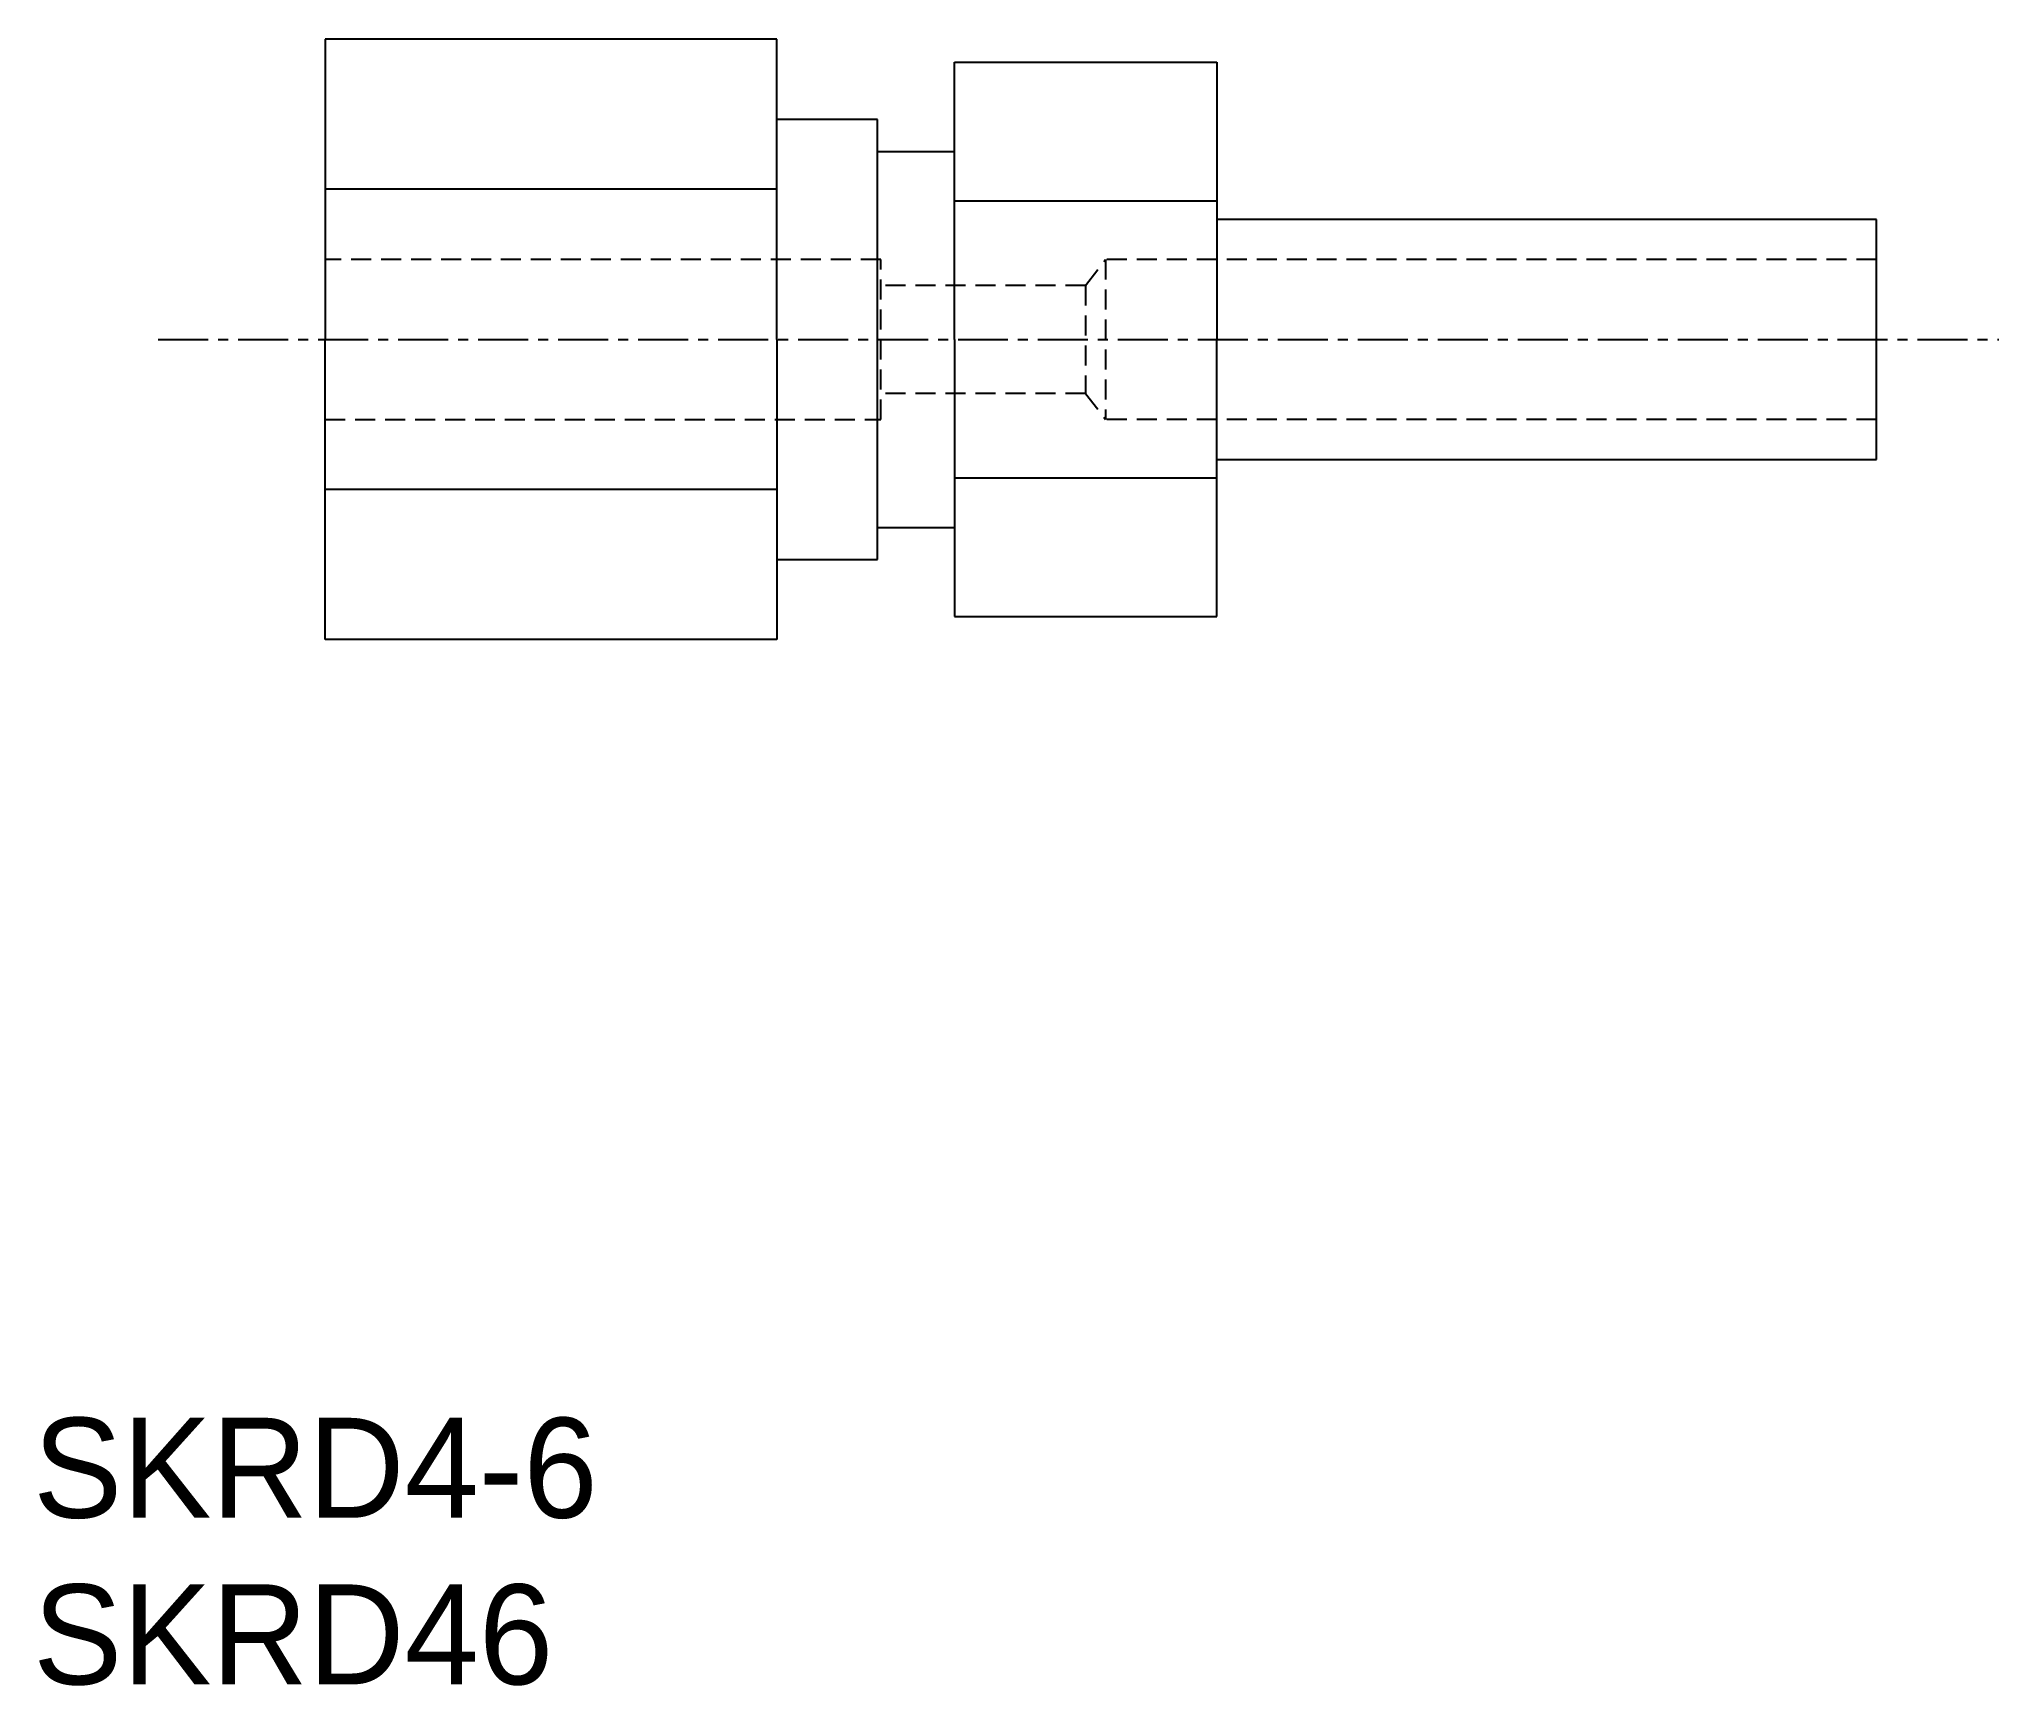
# Model space of a CAD drawing. Extents: x 178.4 to 227.4, y 42.5 to 83.6.
import ezdxf

# ---------------------------------------------------------------- set-up
doc = ezdxf.new("R2010")
doc.units = 0
doc.linetypes.add('CENTER', pattern=[2, 1.25, -0.25, 0.25, -0.25])
doc.linetypes.add('DASHED', pattern=[0.75, 0.5, -0.25])
doc.layers.get('0').update_dxf_attribs({"linetype": 'CONTINUOUS'})
doc.layers.add('CENTER', color=1, linetype='CENTER')

msp = doc.modelspace()

# ---------------------------------------------------------------- linework, layer by layer
at = {"color": 7, "linetype": 'CONTINUOUS'}
for p, q in [((196.86, 83.638), (185.56, 83.638)), ((185.56, 83.638), (185.56, 79.885)), ((196.86, 79.885), (196.86, 83.638)), ((201.3, 83.06), (207.86, 83.06)), ((201.3, 80.832), (201.3, 83.06)), ((207.86, 83.06), (207.86, 80.832)), ((199.38, 81.632), (196.86, 81.632)), ((199.38, 80.832), (199.38, 81.632)), ((199.38, 71.432), (199.38, 80.832)), ((199.38, 80.832), (201.3, 80.832)), ((201.3, 80.174), (201.3, 80.832)), ((207.86, 80.832), (207.86, 80.174)), ((201.3, 76.132), (201.3, 80.174)), ((207.86, 80.174), (207.86, 76.132)), ((196.86, 79.885), (185.56, 79.885)), ((185.56, 79.885), (185.56, 79.132)), ((196.86, 76.132), (196.86, 79.885)), ((201.3, 79.596), (207.86, 79.596)), ((224.36, 79.132), (207.86, 79.132)), ((224.36, 73.132), (224.36, 79.132)), ((196.86, 76.132), (196.86, 72.379)), ((201.3, 76.132), (201.3, 72.091)), ((207.86, 72.091), (207.86, 76.132)), ((185.56, 72.379), (185.56, 73.132)), ((207.86, 73.132), (224.36, 73.132)), ((201.3, 72.668), (207.86, 72.668)), ((185.56, 68.627), (185.56, 72.379)), ((196.86, 72.379), (185.56, 72.379)), ((196.86, 72.379), (196.86, 68.627)), ((201.3, 72.091), (201.3, 71.432)), ((207.86, 71.432), (207.86, 72.091)), ((199.38, 70.632), (199.38, 71.432)), ((199.38, 71.432), (201.3, 71.432)), ((201.3, 71.432), (201.3, 69.204)), ((207.86, 69.204), (207.86, 71.432)), ((196.86, 70.632), (199.38, 70.632)), ((201.3, 69.204), (207.86, 69.204)), ((196.86, 68.627), (185.56, 68.627))]:
    msp.add_line(p, q, dxfattribs=at)
for p in [(185.56, 79.132), (185.56, 73.132)]:
    msp.add_line(p, (185.56, 76.132))
at = {"color": 3, "linetype": 'DASHED'}
for p, q in [((199.46, 78.132), (185.56, 78.132)), ((199.46, 74.132), (199.46, 78.132)), ((204.58, 77.482), (205.08, 78.132)), ((224.36, 78.132), (205.08, 78.132)), ((205.08, 78.132), (205.08, 74.132)), ((204.58, 77.482), (199.46, 77.482)), ((204.58, 77.482), (204.58, 74.782)), ((204.58, 74.782), (199.46, 74.782)), ((204.58, 74.782), (205.08, 74.132)), ((185.56, 74.132), (199.46, 74.132)), ((224.36, 74.132), (205.08, 74.132))]:
    msp.add_line(p, q, dxfattribs=at)
at = {"layer": 'CENTER', "color": 1, "linetype": 'CENTER'}
msp.add_line((181.39, 76.132), (227.42, 76.132), dxfattribs=at)

# ---------------------------------------------------------------- texts
at = {"color": 7, "linetype": 'CONTINUOUS'}
for s, p in [('SKRD4-6', (178.259, 46.669)), ('SKRD46', (178.259, 42.503))]:
    msp.add_text(s, height=2.5, dxfattribs=at).set_placement(p)

doc.saveas('drawing.dxf')
